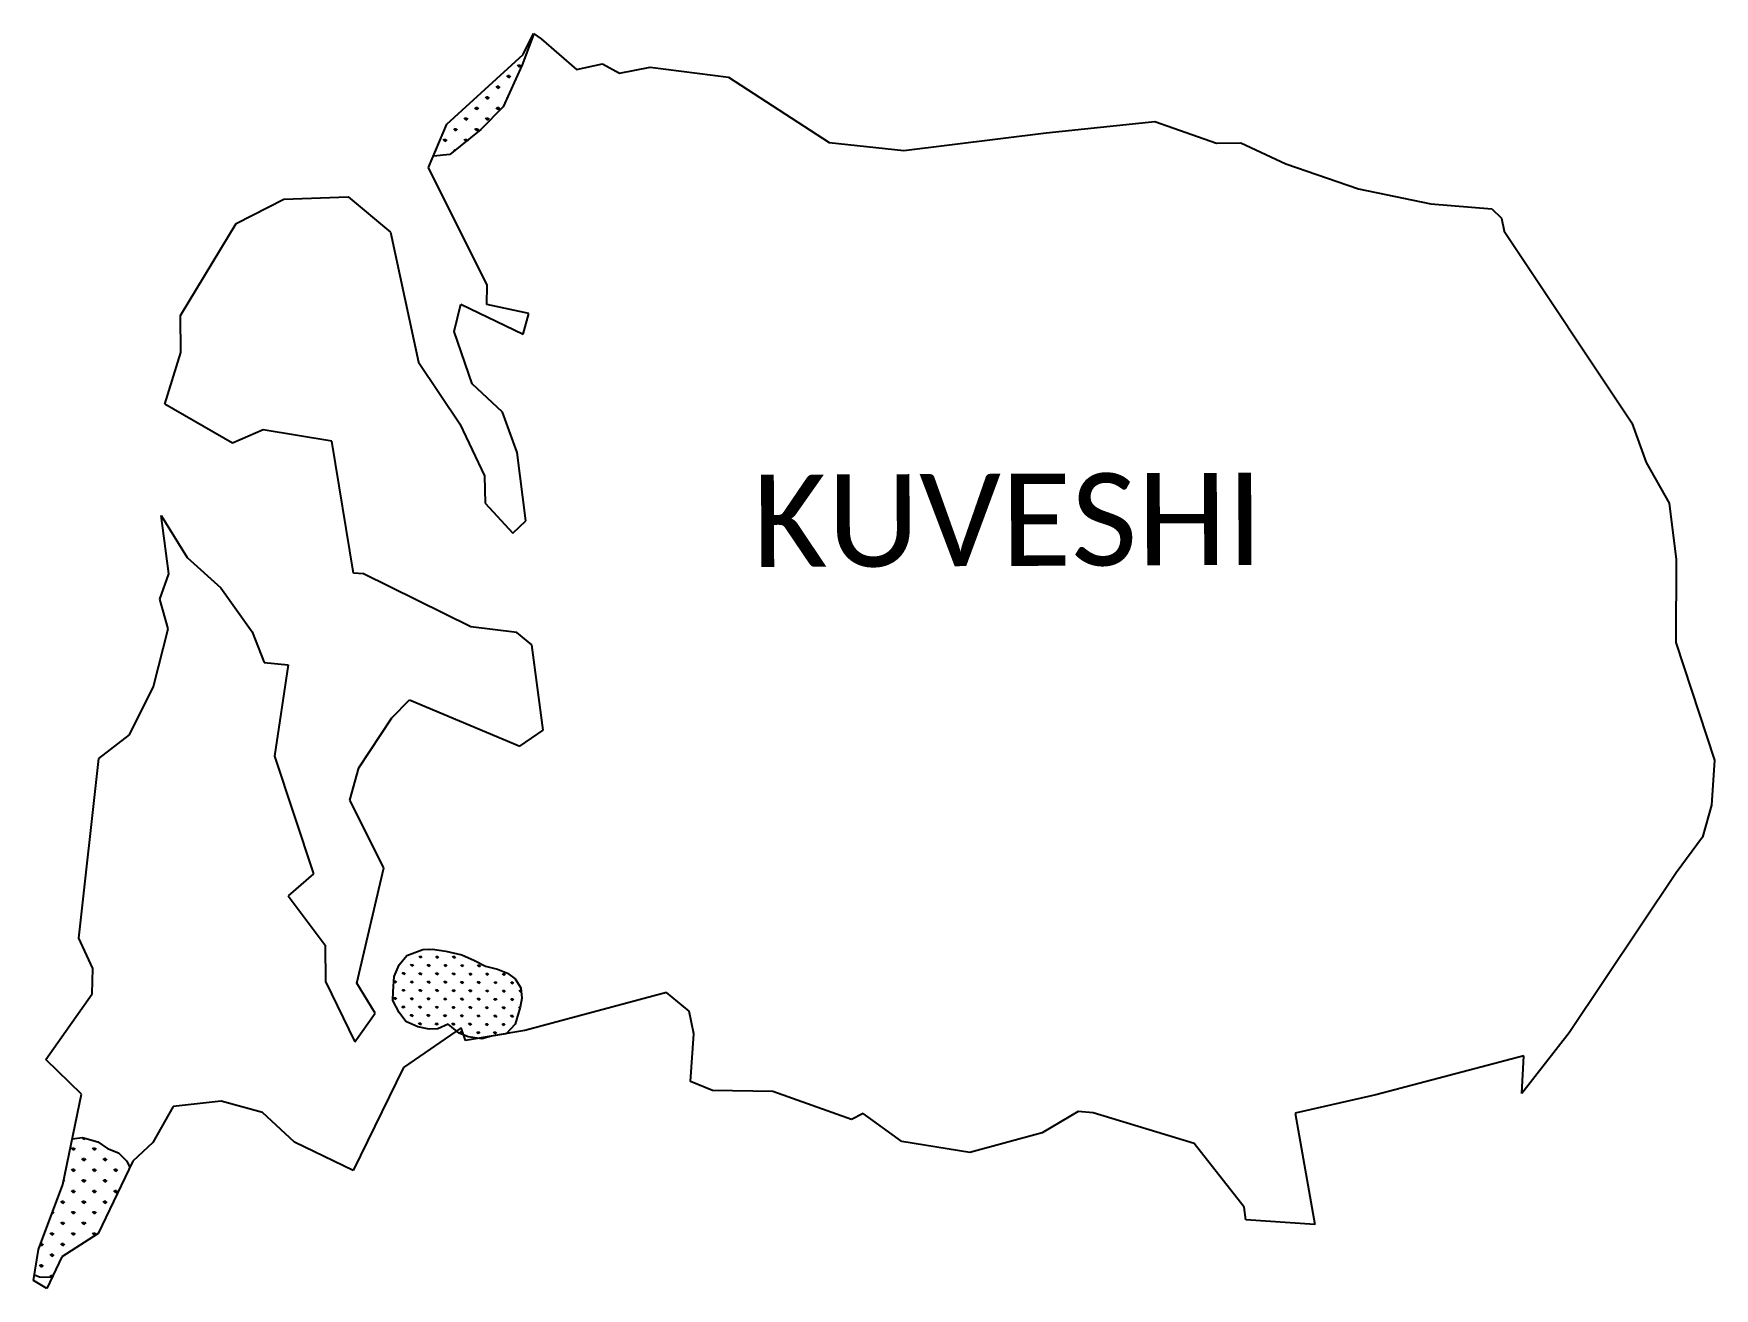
# Model space of a CAD drawing. Header units: metres. Extents: x 323527 to 326370, y 1835241 to 1837363.
import ezdxf

# ---------------------------------------------------------------- set-up
doc = ezdxf.new("R2010")
doc.units = ezdxf.units.M
doc.layers.add('MANGROOVES', color=112, linetype='Continuous')
doc.layers.add('VILLAGE NAME', color=250, linetype='Continuous')
doc.styles.add('MtXpl_Calibri', font='calibri.ttf')

msp = doc.modelspace()

# ---------------------------------------------------------------- linework, layer by layer
at = {"color": 3}
for p, q in [((324355.4, 1837327.7), (324372.9, 1837363.3)), ((324372.9, 1837363.3), (324385.7, 1837354.7)), ((324385.7, 1837354.7), (324445.3, 1837302.5)), ((324226, 1837210.1), (324355.4, 1837327.7)), ((324445.3, 1837302.5), (324489.5, 1837312.3)), ((324489.5, 1837312.3), (324518.3, 1837296.5)), ((324518.3, 1837296.5), (324570.2, 1837306.8)), ((324570.2, 1837306.8), (324702.9, 1837289.5)), ((324702.9, 1837289.5), (324873, 1837179.1)), ((324195.4, 1837136.9), (324226, 1837210.1)), ((325239.7, 1837195.7), (325423.7, 1837214.9)), ((325423.7, 1837214.9), (325527.8, 1837178.2)), ((324873, 1837179.1), (324999, 1837165.4)), ((324999, 1837165.4), (325239.7, 1837195.7)), ((325527.8, 1837178.2), (325569.3, 1837178.5)), ((325569.3, 1837178.5), (325645.4, 1837143.1)), ((324294.5, 1836937.7), (324195.4, 1837136.9)), ((325645.4, 1837143.1), (325768.4, 1837100.9)), ((323950.4, 1837083.5), (324059.6, 1837087.3)), ((324059.6, 1837087.3), (324130.7, 1837027.7)), ((325768.4, 1837100.9), (325890.3, 1837075.2)), ((323869.7, 1837042), (323950.4, 1837083.5)), ((325890.3, 1837075.2), (325993.5, 1837067.2)), ((325993.5, 1837067.2), (326010.2, 1837051)), ((323775.5, 1836886.3), (323869.7, 1837042)), ((326010.2, 1837051), (326014.5, 1837029.3)), ((324130.7, 1837027.7), (324178.4, 1836807.8)), ((326014.5, 1837029.3), (326230.6, 1836705)), ((324293.7, 1836905.1), (324294.5, 1836937.7)), ((324238.4, 1836859.2), (324249.7, 1836905.8)), ((324249.7, 1836905.8), (324355.5, 1836854.7)), ((324364.8, 1836889.7), (324293.7, 1836905.1)), ((324355.5, 1836854.7), (324364.8, 1836889.7)), ((323776.2, 1836824.1), (323775.5, 1836886.3)), ((324268.8, 1836770.8), (324238.4, 1836859.2)), ((323749.4, 1836736.6), (323776.2, 1836824.1)), ((324178.4, 1836807.8), (324248.1, 1836703.3)), ((324320.4, 1836722.9), (324268.8, 1836770.8)), ((323863.6, 1836670.3), (323749.4, 1836736.6)), ((324345, 1836654.7), (324320.4, 1836722.9)), ((323915.4, 1836693), (323863.6, 1836670.3)), ((324031.6, 1836673.7), (323915.4, 1836693)), ((324248.1, 1836703.3), (324289.8, 1836615.5)), ((326230.6, 1836705), (326254.7, 1836637.9)), ((324068.5, 1836450.9), (324031.6, 1836673.7)), ((324360.1, 1836539.2), (324345, 1836654.7)), ((326254.7, 1836637.9), (326293.7, 1836569.3)), ((324289.8, 1836615.5), (324291.2, 1836568.8)), ((323756, 1836449.5), (323743, 1836548.3)), ((323743, 1836548.3), (323786.9, 1836477.4)), ((324291.2, 1836568.8), (324337.7, 1836518.5)), ((326293.7, 1836569.3), (326305.6, 1836474)), ((324337.7, 1836518.5), (324360.1, 1836539.2)), ((323786.9, 1836477.4), (323844, 1836425.6)), ((326305.6, 1836474), (326304.9, 1836333.4)), ((323741, 1836406.5), (323756, 1836449.5)), ((324085.4, 1836449.8), (324068.5, 1836450.9)), ((324266.7, 1836359.7), (324085.4, 1836449.8)), ((323754.7, 1836356.3), (323741, 1836406.5)), ((323844, 1836425.6), (323897.2, 1836351.4)), ((323730.1, 1836258.8), (323754.7, 1836356.3)), ((323897.2, 1836351.4), (323917.5, 1836299.3)), ((324344.8, 1836350.1), (324266.7, 1836359.7)), ((324370.1, 1836329.5), (324344.8, 1836350.1)), ((324389.1, 1836184.9), (324370.1, 1836329.5)), ((326304.9, 1836333.4), (326370.2, 1836134.4)), ((323917.5, 1836299.3), (323957.6, 1836295.6)), ((323957.6, 1836295.6), (323934.8, 1836141.1)), ((323689.7, 1836177.3), (323730.1, 1836258.8)), ((324133.3, 1836205.9), (324163.3, 1836236.6)), ((324163.3, 1836236.6), (324349.9, 1836158.1)), ((324077.4, 1836121.5), (324133.3, 1836205.9)), ((323637.6, 1836136.9), (323689.7, 1836177.3)), ((324349.9, 1836158.1), (324389.1, 1836184.9)), ((323603.6, 1835833.1), (323637.6, 1836136.9)), ((323934.8, 1836141.1), (324000.8, 1835941.9)), ((324062, 1836066.6), (324077.4, 1836121.5)), ((326370.2, 1836134.4), (326365.5, 1836058.1)), ((324119.6, 1835952.2), (324062, 1836066.6)), ((326365.5, 1836058.1), (326350.2, 1836004)), ((326350.2, 1836004), (326305.7, 1835943.9)), ((324074.2, 1835756.9), (324119.6, 1835952.2)), ((324000.8, 1835941.9), (323958, 1835905.1)), ((326305.7, 1835943.9), (326124.4, 1835673.4)), ((323958, 1835905.1), (324020.4, 1835821.3)), ((323627.2, 1835782), (323603.6, 1835833.1)), ((324020.4, 1835821.3), (324021.2, 1835759.8)), ((323626.6, 1835739.1), (323627.2, 1835782)), ((324021.2, 1835759.8), (324070.4, 1835658)), ((324105, 1835706.4), (324074.2, 1835756.9)), ((323547.9, 1835628.2), (323626.6, 1835739.1)), ((324598, 1835741.5), (324358, 1835676.8)), ((324636, 1835709.6), (324598, 1835741.5)), ((324070.4, 1835658), (324105, 1835706.4)), ((324644.1, 1835671.2), (324636, 1835709.6)), ((324250.4, 1835681.8), (324152.7, 1835614.5)), ((324258, 1835660), (324250.4, 1835681.8)), ((324358, 1835676.8), (324258, 1835660)), ((324638.5, 1835590.9), (324644.1, 1835671.2)), ((326124.4, 1835673.4), (326044.2, 1835570.7)), ((323608.2, 1835569.5), (323547.9, 1835628.2)), ((324152.7, 1835614.5), (324067.6, 1835440.5)), ((326047.8, 1835634.2), (325797.3, 1835568.3)), ((326044.2, 1835570.7), (326047.8, 1835634.2)), ((324675.6, 1835575.8), (324638.5, 1835590.9)), ((323576.7, 1835416.8), (323608.2, 1835569.5)), ((323844.7, 1835557.7), (323763.1, 1835548.7)), ((323914.6, 1835538.6), (323844.7, 1835557.7)), ((324777.5, 1835573.8), (324675.6, 1835575.8)), ((324910.8, 1835526.7), (324777.5, 1835573.8)), ((325797.3, 1835568.3), (325661.1, 1835537.5)), ((323763.1, 1835548.7), (323728.8, 1835487.5)), ((323968.6, 1835488.3), (323914.6, 1835538.6)), ((324930.6, 1835536.6), (324910.8, 1835526.7)), ((324995.8, 1835489.2), (324930.6, 1835536.6)), ((325293.9, 1835540.2), (325233.4, 1835503.8)), ((325319.3, 1835537.7), (325293.9, 1835540.2)), ((325490.5, 1835486.2), (325319.3, 1835537.7)), ((325661.1, 1835537.5), (325694.3, 1835349.1)), ((325233.4, 1835503.8), (325110.6, 1835470.9)), ((323728.8, 1835487.5), (323695.1, 1835456.1)), ((324067.6, 1835440.5), (323968.6, 1835488.3)), ((325110.6, 1835470.9), (324995.8, 1835489.2)), ((325574.7, 1835378.4), (325490.5, 1835486.2)), ((323695.1, 1835456.1), (323636.6, 1835333.5)), ((323535.3, 1835306.7), (323576.7, 1835416.8)), ((325577.4, 1835356.9), (325574.7, 1835378.4)), ((325694.3, 1835349.1), (325577.4, 1835356.9)), ((323636.6, 1835333.5), (323575, 1835294.4)), ((323527.3, 1835254.2), (323535.3, 1835306.7)), ((323575, 1835294.4), (323549.8, 1835240.9)), ((323549.8, 1835240.9), (323527.3, 1835254.2))]:
    msp.add_line(p, q, dxfattribs=at)
at = {"layer": 'MANGROOVES'}
for p, q in [((324373.4, 1837363), (324353.7, 1837310.5)), ((324353.7, 1837310.5), (324321.7, 1837239.4)), ((324321.7, 1837239.4), (324283.8, 1837201.1)), ((324283.8, 1837201.1), (324231.5, 1837158.9)), ((324231.5, 1837158.9), (324203.4, 1837156)), ((324158.7, 1835804), (324185.6, 1835814.2)), ((324185.6, 1835814.2), (324201.7, 1835814.6)), ((324201.7, 1835814.6), (324224.8, 1835811.2)), ((324224.8, 1835811.2), (324251.5, 1835804.9)), ((324137.2, 1835768.5), (324145.7, 1835788.3)), ((324145.7, 1835788.3), (324158.7, 1835804)), ((324251.5, 1835804.9), (324273.2, 1835795.3)), ((324273.2, 1835795.3), (324291.6, 1835786)), ((324291.6, 1835786), (324311.7, 1835780.8)), ((324311.7, 1835780.8), (324328.8, 1835774)), ((324135.7, 1835743.3), (324137.2, 1835768.5)), ((324328.8, 1835774), (324341.6, 1835764.7)), ((324341.6, 1835764.7), (324351.2, 1835749.1)), ((324134.8, 1835727.8), (324135.7, 1835743.3)), ((324145.8, 1835707.3), (324134.8, 1835727.8)), ((324353.2, 1835731.9), (324350.4, 1835716.7)), ((324351.2, 1835749.1), (324353.2, 1835731.9)), ((324157, 1835692.2), (324145.8, 1835707.3)), ((324350.4, 1835716.7), (324341.8, 1835687.8)), ((324177.3, 1835683.5), (324157, 1835692.2)), ((324196.1, 1835679.3), (324177.3, 1835683.5)), ((324211.1, 1835680), (324196.1, 1835679.3)), ((324228.3, 1835687.6), (324211.1, 1835680)), ((324247.3, 1835672.5), (324228.3, 1835687.6)), ((324262.4, 1835666.1), (324247.3, 1835672.5)), ((324285.6, 1835663), (324262.4, 1835666.1)), ((324301.8, 1835667.3), (324285.6, 1835663)), ((324326.6, 1835671.5), (324301.8, 1835667.3)), ((324341.8, 1835687.8), (324326.6, 1835671.5)), ((323592.6, 1835494), (323609.8, 1835495.8)), ((323609.8, 1835495.8), (323636.1, 1835488.5)), ((323636.1, 1835488.5), (323652.2, 1835477.4)), ((323652.2, 1835477.4), (323671, 1835470.4)), ((323671, 1835470.4), (323685.1, 1835455.8)), ((323685.1, 1835455.8), (323690.1, 1835445.6)), ((323537.1, 1835260.1), (323528.7, 1835263.4)), ((323558.6, 1835259.5), (323537.1, 1835260.1))]:
    msp.add_line(p, q, dxfattribs=at)
at = {"layer": 'MANGROOVES', "linetype": 'Continuous'}
for p, q in [((324330.9, 1837288.6), (324327.6, 1837291.9)), ((324330.9, 1837288.6), (324330.9, 1837293.3)), ((324330.9, 1837288.6), (324334.3, 1837291.9)), ((324348.9, 1837306.5), (324345.5, 1837309.9)), ((324348.9, 1837306.5), (324348.9, 1837311.3)), ((324348.9, 1837306.5), (324352.3, 1837309.9)), ((324295, 1837252.6), (324295, 1837257.4)), ((324313, 1837270.6), (324309.6, 1837274)), ((324313, 1837270.6), (324313, 1837275.4)), ((324313, 1837270.6), (324316.3, 1837274)), ((324277, 1837234.7), (324273.7, 1837238)), ((324277, 1837234.7), (324277, 1837239.4)), ((324277, 1837234.7), (324280.4, 1837238)), ((324295, 1837252.6), (324291.6, 1837256)), ((324295, 1837252.6), (324298.4, 1837256)), ((324313, 1837234.7), (324309.6, 1837238)), ((324313, 1837234.7), (324313, 1837239.4)), ((324313, 1837234.7), (324316.3, 1837238)), ((324328.7, 1837254.9), (324327.6, 1837256)), ((324241.1, 1837198.8), (324237.8, 1837202.1)), ((324241.1, 1837198.8), (324241.1, 1837203.5)), ((324241.1, 1837198.8), (324244.5, 1837202.1)), ((324259.1, 1837216.7), (324255.7, 1837220.1)), ((324259.1, 1837216.7), (324259.1, 1837221.5)), ((324259.1, 1837216.7), (324262.5, 1837220.1)), ((324277, 1837198.8), (324273.7, 1837202.1)), ((324277, 1837198.8), (324277, 1837203.5)), ((324277, 1837198.8), (324280.4, 1837202.1)), ((324295, 1837216.7), (324291.6, 1837220.1)), ((324295, 1837216.7), (324295, 1837221.5)), ((324295, 1837216.7), (324298.4, 1837220.1)), ((324223.2, 1837180.8), (324219.8, 1837184.2)), ((324223.2, 1837180.8), (324223.2, 1837185.6)), ((324223.2, 1837180.8), (324226.5, 1837184.2)), ((324258.9, 1837181), (324255.7, 1837184.2)), ((324259.1, 1837181.1), (324259.1, 1837185.6)), ((324260.9, 1837182.6), (324262.5, 1837184.2)), ((324207, 1837164.7), (324208.6, 1837166.2)), ((324239, 1837164.9), (324237.8, 1837166.2)), ((324241.1, 1837166.6), (324241.1, 1837167.6)), ((324196, 1835813.8), (324195.4, 1835814.5)), ((324196, 1835813.8), (324196.1, 1835814.5)), ((324196, 1835813.8), (324196.7, 1835814.5)), ((324167.5, 1835785.8), (324164.9, 1835788.5)), ((324167.5, 1835785.8), (324167.6, 1835789.5)), ((324167.5, 1835785.8), (324170.2, 1835788.4)), ((324181.8, 1835799.8), (324179.2, 1835802.5)), ((324181.8, 1835799.8), (324181.8, 1835803.6)), ((324181.8, 1835799.8), (324184.5, 1835802.4)), ((324195.8, 1835785.6), (324193.2, 1835788.2)), ((324195.8, 1835785.6), (324195.9, 1835789.3)), ((324195.8, 1835785.6), (324198.5, 1835788.2)), ((324210.1, 1835799.6), (324207.4, 1835802.3)), ((324210.1, 1835799.6), (324210.1, 1835803.3)), ((324210.1, 1835799.6), (324212.8, 1835802.2)), ((324224.1, 1835785.3), (324221.5, 1835788)), ((324224.1, 1835785.3), (324224.1, 1835789.1)), ((324224.1, 1835785.3), (324226.8, 1835788)), ((324238.4, 1835799.4), (324235.7, 1835802)), ((324238.4, 1835799.4), (324238.4, 1835803.1)), ((324238.4, 1835799.4), (324241, 1835802)), ((324252.4, 1835785.1), (324249.8, 1835787.8)), ((324252.4, 1835785.1), (324252.4, 1835788.9)), ((324252.4, 1835785.1), (324255.1, 1835787.7)), ((324280.7, 1835784.9), (324278, 1835787.6)), ((324280.7, 1835784.9), (324280.7, 1835788.6)), ((324280.7, 1835784.9), (324283.3, 1835787.5)), ((324139, 1835757.7), (324136.7, 1835760.1)), ((324139, 1835757.7), (324139.1, 1835761.5)), ((324139, 1835757.7), (324141.7, 1835760.4)), ((324153.3, 1835771.8), (324150.7, 1835774.4)), ((324153.3, 1835771.8), (324153.3, 1835775.5)), ((324153.3, 1835771.8), (324156, 1835774.4)), ((324167.3, 1835757.5), (324164.7, 1835760.2)), ((324167.3, 1835757.5), (324167.3, 1835761.3)), ((324167.3, 1835757.5), (324170, 1835760.1)), ((324181.6, 1835771.5), (324178.9, 1835774.2)), ((324181.6, 1835771.5), (324181.6, 1835775.3)), ((324181.6, 1835771.5), (324184.2, 1835774.2)), ((324195.6, 1835757.3), (324193, 1835760)), ((324195.6, 1835757.3), (324195.6, 1835761)), ((324195.6, 1835757.3), (324198.3, 1835759.9)), ((324209.9, 1835771.3), (324207.2, 1835774)), ((324209.9, 1835771.3), (324209.9, 1835775.1)), ((324209.9, 1835771.3), (324212.5, 1835773.9)), ((324223.9, 1835757.1), (324221.3, 1835759.7)), ((324223.9, 1835757.1), (324223.9, 1835760.8)), ((324223.9, 1835757.1), (324226.6, 1835759.7)), ((324238.1, 1835771.1), (324235.5, 1835773.8)), ((324238.1, 1835771.1), (324238.2, 1835774.8)), ((324238.1, 1835771.1), (324240.8, 1835773.7)), ((324252.2, 1835756.8), (324249.5, 1835759.5)), ((324252.2, 1835756.8), (324252.2, 1835760.6)), ((324252.2, 1835756.8), (324254.8, 1835759.5)), ((324266.4, 1835770.9), (324263.8, 1835773.5)), ((324266.4, 1835770.9), (324266.5, 1835774.6)), ((324266.4, 1835770.9), (324269.1, 1835773.5)), ((324280.5, 1835756.6), (324277.8, 1835759.3)), ((324280.5, 1835756.6), (324280.5, 1835760.4)), ((324280.5, 1835756.6), (324283.1, 1835759.2)), ((324294.7, 1835770.6), (324292.1, 1835773.3)), ((324294.7, 1835770.6), (324294.7, 1835774.4)), ((324294.7, 1835770.6), (324297.4, 1835773.3)), ((324308.7, 1835756.4), (324306.1, 1835759.1)), ((324308.7, 1835756.4), (324308.8, 1835760.1)), ((324308.7, 1835756.4), (324311.4, 1835759)), ((324323, 1835770.4), (324320.4, 1835773.1)), ((324323, 1835770.4), (324323, 1835774.2)), ((324323, 1835770.4), (324325.7, 1835773)), ((324337, 1835756.2), (324334.4, 1835758.8)), ((324337, 1835756.2), (324337, 1835759.9)), ((324337, 1835756.2), (324339.7, 1835758.8)), ((324138.8, 1835729.4), (324136.2, 1835732.1)), ((324138.8, 1835729.4), (324138.8, 1835733.2)), ((324138.8, 1835729.4), (324141.5, 1835732.1)), ((324153.1, 1835743.5), (324150.4, 1835746.1)), ((324153.1, 1835743.5), (324153.1, 1835747.2)), ((324153.1, 1835743.5), (324155.7, 1835746.1)), ((324167.1, 1835729.2), (324164.5, 1835731.9)), ((324167.1, 1835729.2), (324167.1, 1835733)), ((324167.1, 1835729.2), (324169.8, 1835731.8)), ((324181.4, 1835743.2), (324178.7, 1835745.9)), ((324181.4, 1835743.2), (324181.4, 1835747)), ((324181.4, 1835743.2), (324184, 1835745.9)), ((324195.4, 1835729), (324192.8, 1835731.7)), ((324195.4, 1835729), (324195.4, 1835732.7)), ((324195.4, 1835729), (324198.1, 1835731.6)), ((324209.6, 1835743), (324207, 1835745.7)), ((324209.6, 1835743), (324209.7, 1835746.8)), ((324209.6, 1835743), (324212.3, 1835745.7)), ((324223.7, 1835728.8), (324221, 1835731.4)), ((324223.7, 1835728.8), (324223.7, 1835732.5)), ((324223.7, 1835728.8), (324226.3, 1835731.4)), ((324237.9, 1835742.8), (324235.3, 1835745.5)), ((324237.9, 1835742.8), (324237.9, 1835746.6)), ((324237.9, 1835742.8), (324240.6, 1835745.4)), ((324251.9, 1835728.5), (324249.3, 1835731.2)), ((324251.9, 1835728.6), (324252, 1835732.3)), ((324251.9, 1835728.5), (324254.6, 1835731.2)), ((324266.2, 1835742.6), (324263.6, 1835745.3)), ((324266.2, 1835742.6), (324266.2, 1835746.3)), ((324266.2, 1835742.6), (324268.9, 1835745.2)), ((324280.2, 1835728.3), (324277.6, 1835731)), ((324280.2, 1835728.3), (324280.3, 1835732.1)), ((324280.2, 1835728.3), (324282.9, 1835731)), ((324294.5, 1835742.4), (324291.9, 1835745)), ((324294.5, 1835742.4), (324294.5, 1835746.1)), ((324294.5, 1835742.4), (324297.2, 1835745)), ((324308.5, 1835728.1), (324305.9, 1835730.8)), ((324308.5, 1835728.1), (324308.5, 1835731.9)), ((324308.5, 1835728.1), (324311.2, 1835730.7)), ((324322.8, 1835742.1), (324320.1, 1835744.8)), ((324322.8, 1835742.1), (324322.8, 1835745.9)), ((324322.8, 1835742.1), (324325.4, 1835744.8)), ((324336.8, 1835727.9), (324334.2, 1835730.6)), ((324336.8, 1835727.9), (324336.8, 1835731.6)), ((324336.8, 1835727.9), (324339.5, 1835730.5)), ((324351.1, 1835741.9), (324348.4, 1835744.6)), ((324351.1, 1835741.9), (324351.1, 1835745.7)), ((324351.1, 1835741.9), (324351.9, 1835742.8)), ((324152.8, 1835715.2), (324150.2, 1835717.9)), ((324152.8, 1835715.2), (324152.9, 1835718.9)), ((324152.8, 1835715.2), (324155.5, 1835717.8)), ((324166.9, 1835700.9), (324164.2, 1835703.6)), ((324166.9, 1835700.9), (324166.9, 1835704.7)), ((324166.9, 1835700.9), (324169.5, 1835703.6)), ((324181.1, 1835715), (324178.5, 1835717.6)), ((324181.1, 1835715), (324181.2, 1835718.7)), ((324181.1, 1835715), (324183.8, 1835717.6)), ((324195.2, 1835700.7), (324192.5, 1835703.4)), ((324195.2, 1835700.7), (324195.2, 1835704.5)), ((324195.2, 1835700.7), (324197.8, 1835703.3)), ((324209.4, 1835714.7), (324206.8, 1835717.4)), ((324209.4, 1835714.7), (324209.4, 1835718.5)), ((324209.4, 1835714.7), (324212.1, 1835717.4)), ((324223.4, 1835700.5), (324220.8, 1835703.2)), ((324223.4, 1835700.5), (324223.5, 1835704.2)), ((324223.4, 1835700.5), (324226.1, 1835703.1)), ((324237.7, 1835714.5), (324235.1, 1835717.2)), ((324237.7, 1835714.5), (324237.7, 1835718.3)), ((324237.7, 1835714.5), (324240.4, 1835717.1)), ((324251.7, 1835700.3), (324249.1, 1835702.9)), ((324251.7, 1835700.3), (324251.8, 1835704)), ((324251.7, 1835700.3), (324254.4, 1835702.9)), ((324266, 1835714.3), (324263.3, 1835717)), ((324266, 1835714.3), (324266, 1835718)), ((324266, 1835714.3), (324268.7, 1835716.9)), ((324280, 1835700), (324277.4, 1835702.7)), ((324280, 1835700), (324280, 1835703.8)), ((324280, 1835700), (324282.7, 1835702.7)), ((324294.3, 1835714.1), (324291.6, 1835716.7)), ((324294.3, 1835714.1), (324294.3, 1835717.8)), ((324294.3, 1835714.1), (324296.9, 1835716.7)), ((324308.3, 1835699.8), (324305.7, 1835702.5)), ((324308.3, 1835699.8), (324308.3, 1835703.6)), ((324308.3, 1835699.8), (324311, 1835702.5)), ((324322.5, 1835713.9), (324319.9, 1835716.5)), ((324322.5, 1835713.9), (324322.6, 1835717.6)), ((324322.5, 1835713.9), (324325.2, 1835716.5)), ((324336.6, 1835699.6), (324333.9, 1835702.3)), ((324336.6, 1835699.6), (324336.6, 1835703.3)), ((324336.6, 1835699.6), (324339.2, 1835702.2)), ((324349.8, 1835714.7), (324348.2, 1835716.3)), ((324180.9, 1835686.7), (324178.3, 1835689.4)), ((324180.9, 1835686.7), (324180.9, 1835690.4)), ((324180.9, 1835686.7), (324183.6, 1835689.3)), ((324209.2, 1835686.5), (324206.6, 1835689.1)), ((324209.2, 1835686.5), (324209.2, 1835690.2)), ((324209.2, 1835686.5), (324211.9, 1835689.1)), ((324237.5, 1835686.2), (324234.8, 1835688.9)), ((324237.5, 1835686.2), (324237.5, 1835690)), ((324237.5, 1835686.2), (324240.1, 1835688.9)), ((324251.5, 1835672), (324248.9, 1835674.7)), ((324251.5, 1835672), (324251.5, 1835675.7)), ((324251.5, 1835672), (324254.2, 1835674.6)), ((324265.8, 1835686), (324263.1, 1835688.7)), ((324265.8, 1835686), (324265.8, 1835689.8)), ((324265.8, 1835686), (324268.4, 1835688.6)), ((324279.8, 1835671.8), (324277.2, 1835674.4)), ((324279.8, 1835671.8), (324279.8, 1835675.5)), ((324279.8, 1835671.8), (324282.5, 1835674.4)), ((324294, 1835685.8), (324291.4, 1835688.5)), ((324294, 1835685.8), (324294.1, 1835689.5)), ((324294, 1835685.8), (324296.7, 1835688.4)), ((324308.1, 1835671.5), (324305.4, 1835674.2)), ((324308.1, 1835671.5), (324308.1, 1835675.3)), ((324308.1, 1835671.5), (324310.7, 1835674.2)), ((324322.3, 1835685.6), (324319.7, 1835688.2)), ((324322.3, 1835685.6), (324322.4, 1835689.3)), ((324322.3, 1835685.6), (324325, 1835688.2)), ((323612.5, 1835492.5), (323609.2, 1835495.8)), ((323612.5, 1835492.5), (323612.5, 1835495.1)), ((323594.5, 1835474.5), (323591.2, 1835477.9)), ((323594.5, 1835474.5), (323594.5, 1835479.3)), ((323594.5, 1835474.5), (323597.9, 1835477.9)), ((323612.5, 1835492.5), (323614.5, 1835494.5)), ((323630.5, 1835474.5), (323627.1, 1835477.9)), ((323630.5, 1835474.5), (323630.5, 1835479.3)), ((323630.5, 1835474.5), (323633.8, 1835477.9)), ((323594.5, 1835438.6), (323591.2, 1835442)), ((323594.5, 1835438.6), (323594.5, 1835443.4)), ((323594.5, 1835438.6), (323597.9, 1835442)), ((323612.5, 1835456.6), (323609.1, 1835460)), ((323612.5, 1835456.6), (323612.5, 1835461.4)), ((323612.5, 1835456.6), (323615.9, 1835460)), ((323630.5, 1835438.6), (323627.1, 1835442)), ((323630.5, 1835438.6), (323630.5, 1835443.4)), ((323630.5, 1835438.6), (323633.8, 1835442)), ((323648.4, 1835456.6), (323645.1, 1835460)), ((323648.4, 1835456.6), (323648.4, 1835461.4)), ((323648.4, 1835456.6), (323651.8, 1835460)), ((323666.4, 1835438.6), (323663, 1835442)), ((323666.4, 1835438.6), (323666.4, 1835443.4)), ((323666.4, 1835438.6), (323669.8, 1835442)), ((323684.4, 1835456.6), (323681, 1835460)), ((323684.4, 1835456.6), (323684.4, 1835456.6)), ((323684.4, 1835456.6), (323684.4, 1835456.6)), ((323577.7, 1835421.8), (323580, 1835424)), ((323612.5, 1835420.7), (323609.1, 1835424)), ((323612.5, 1835420.7), (323612.5, 1835425.4)), ((323612.5, 1835420.7), (323615.9, 1835424)), ((323648.4, 1835420.7), (323645.1, 1835424)), ((323648.4, 1835420.7), (323648.4, 1835425.4)), ((323648.4, 1835420.7), (323651.8, 1835424)), ((323576.6, 1835384.7), (323573.2, 1835388.1)), ((323576.6, 1835384.7), (323576.6, 1835389.5)), ((323576.6, 1835384.7), (323580, 1835388.1)), ((323594.5, 1835402.7), (323591.2, 1835406.1)), ((323594.5, 1835402.7), (323594.5, 1835407.5)), ((323594.5, 1835402.7), (323597.9, 1835406.1)), ((323612.5, 1835384.7), (323609.1, 1835388.1)), ((323612.5, 1835384.7), (323612.5, 1835389.5)), ((323612.5, 1835384.7), (323615.9, 1835388.1)), ((323630.5, 1835402.7), (323627.1, 1835406.1)), ((323630.5, 1835402.7), (323630.5, 1835407.5)), ((323630.5, 1835402.7), (323633.8, 1835406.1)), ((323648.4, 1835384.7), (323645.1, 1835388.1)), ((323648.4, 1835384.7), (323648.4, 1835389.5)), ((323648.4, 1835384.7), (323651.8, 1835388.1)), ((323666.4, 1835402.7), (323663, 1835406.1)), ((323666.4, 1835402.7), (323666.4, 1835407.5)), ((323666.4, 1835402.7), (323669.8, 1835406.1)), ((323558.6, 1835366.8), (323558.1, 1835367.3)), ((323558.6, 1835366.8), (323562, 1835370.2)), ((323558.6, 1835366.8), (323558.6, 1835368.8)), ((323576.6, 1835348.8), (323576.6, 1835353.6)), ((323594.5, 1835366.8), (323591.2, 1835370.2)), ((323594.5, 1835366.8), (323594.5, 1835371.5)), ((323594.5, 1835366.8), (323597.9, 1835370.2)), ((323612.5, 1835348.8), (323612.5, 1835353.6)), ((323630.5, 1835366.8), (323627.1, 1835370.2)), ((323630.5, 1835366.8), (323630.5, 1835371.5)), ((323630.5, 1835366.8), (323633.8, 1835370.2)), ((323558.6, 1835330.9), (323555.3, 1835334.2)), ((323558.6, 1835330.9), (323558.6, 1835335.6)), ((323558.6, 1835330.9), (323562, 1835334.2)), ((323576.6, 1835348.8), (323573.2, 1835352.2)), ((323576.6, 1835348.8), (323580, 1835352.2)), ((323594.5, 1835330.9), (323591.2, 1835334.2)), ((323594.5, 1835330.9), (323594.5, 1835335.6)), ((323594.5, 1835330.9), (323597.9, 1835334.2)), ((323612.5, 1835348.8), (323609.1, 1835352.2)), ((323612.5, 1835348.8), (323615.9, 1835352.2)), ((323630.5, 1835330.9), (323627.1, 1835334.2)), ((323630.5, 1835330.9), (323630.5, 1835335.6)), ((323630.5, 1835330.9), (323633.8, 1835334.2)), ((323645.4, 1835351.9), (323645.1, 1835352.2)), ((323540.7, 1835312.9), (323538.5, 1835315.1)), ((323540.7, 1835312.9), (323540.7, 1835317.7)), ((323540.7, 1835312.9), (323544, 1835316.3)), ((323558.6, 1835294.9), (323555.3, 1835298.3)), ((323558.6, 1835294.9), (323558.6, 1835299.7)), ((323558.6, 1835294.9), (323562, 1835298.3)), ((323576.6, 1835312.9), (323573.2, 1835316.3)), ((323576.6, 1835312.9), (323576.6, 1835317.7)), ((323576.6, 1835312.9), (323580, 1835316.3)), ((323609.2, 1835316.2), (323609.1, 1835316.3)), ((323540.7, 1835277), (323537.3, 1835280.4)), ((323540.7, 1835277), (323540.7, 1835281.7)), ((323540.7, 1835277), (323544, 1835280.4)), ((323558.1, 1835259.5), (323555.3, 1835262.4)), ((323558.6, 1835259.6), (323558.6, 1835263.8))]:
    msp.add_line(p, q, dxfattribs=at)

# ---------------------------------------------------------------- texts
at = {"layer": 'VILLAGE NAME', "style": 'MtXpl_Calibri'}
msp.add_text('KUVESHI', height=155.99, rotation=0.2435, dxfattribs=at).set_placement((324743.6, 1836461))

doc.saveas('drawing.dxf')
